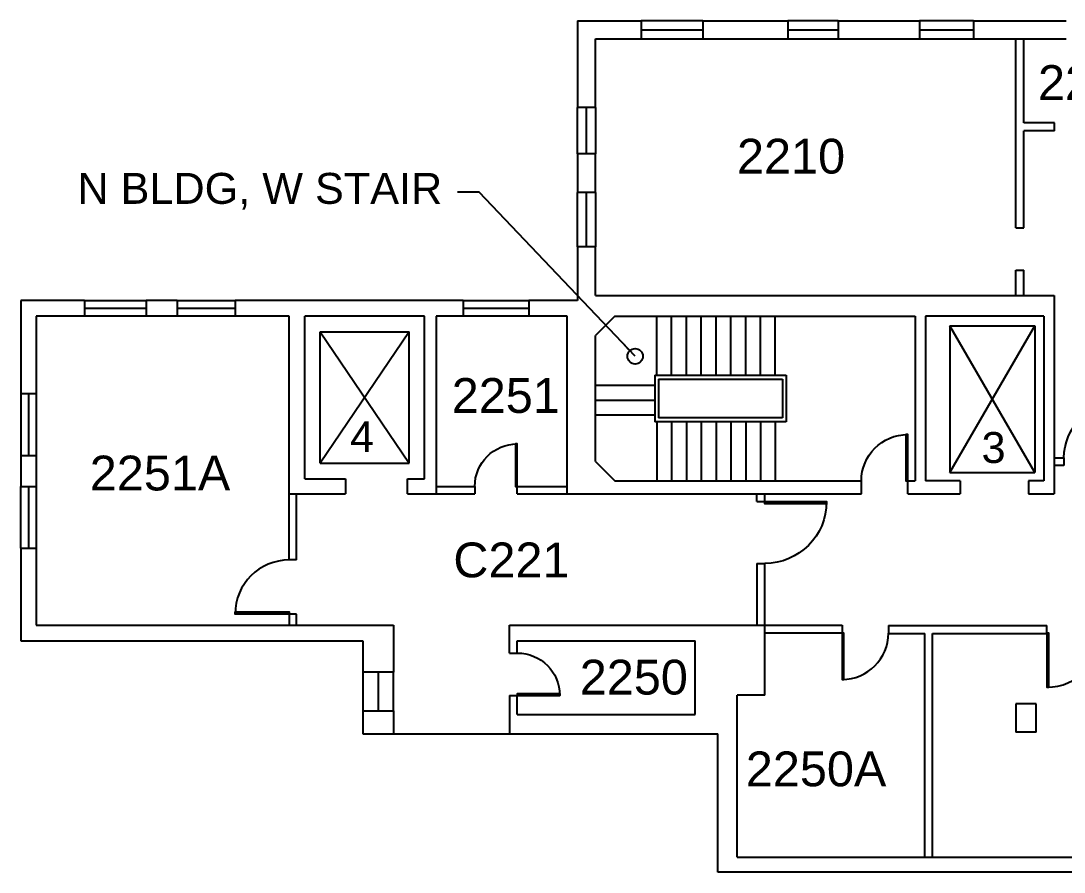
# Model space of a CAD drawing. Header units: inches. Extents: x -281 to 5521, y -151 to 3105.
# Drawn here: x 1074 to 1884, y 1609 to 2270 of the extents above; entities that cross this region are included whole.
import ezdxf

# ---------------------------------------------------------------- set-up
doc = ezdxf.new("R2010")
doc.units = ezdxf.units.IN
doc.header["$LTSCALE"] = 48
doc.header["$MEASUREMENT"] = 0
doc.layers.get('0').update_dxf_attribs({"linetype": 'CONTINUOUS'})
for name, color, linetype in [('A-ANNO-RNUM', 4, 'CONTINUOUS'), ('A-ANNO-TEXT-IDEN', 4, 'CONTINUOUS'), ('A-DOOR', 2, 'CONTINUOUS'), ('A-FLOR-EVTR', 2, 'CONTINUOUS'), ('A-FLOR-STRS', 2, 'CONTINUOUS'), ('A-GLAZ', 2, 'CONTINUOUS'), ('A-GLAZ-SILL', 1, 'CONTINUOUS'), ('A-WALL-FULL', 6, 'CONTINUOUS')]:
    doc.layers.add(name, color=color, linetype=linetype)
doc.styles.add('ARIAL', font='arial.ttf')
doc.styles.get("Standard").update_dxf_attribs({"font": 'SIMPLEX.SHX'})
doc.dimstyles.new('DIM1-4', dxfattribs={"dimscale": 48, "dimtxt": 0.09375, "dimasz": 0.125, "dimexe": 0.125, "dimexo": 0.09375, "dimgap": 0.046875, "dimtad": 1, "dimdec": 4, "dimzin": 7, "dimdsep": 46, "dimlunit": 4, "dimtxsty": 'Standard', "dimblk": 'TICK', "dimcen": 2.25, "dimdle": 1.5, "dimadec": 0, "dimazin": 0, "dimtfac": 1, "dimtdec": 4, "dimtix": 1, "dimtofl": 0, "dimtmove": 2, "dimatfit": 3, "dimldrblk": 'TICK', "dimfxl": 1, "dimtolj": 1, "dimtzin": 0, "dimarcsym": 0})

# ---------------------------------------------------------------- blocks, each defined once
blk = doc.blocks.new('*U164')
for p, q in [((0, 0), (0, 0)), ((48, 0), (48, 0))]:
    blk.add_line(p, q)
blk.add_lwpolyline([(0, 0), (0, -48), (1.75, -48), (1.75, 0)], close=True)
blk.add_arc((0, 0), 48, 270, 0)
blk = doc.blocks.new('TICK')
at = {"linetype": 'Continuous'}
blk.add_line((0.988, 0), (-0.988, 0), dxfattribs=at)
at = {"color": 11}
blk.add_line((-0.223, -0.223), (0.223, 0.223), dxfattribs=at)
blk = doc.blocks.new('*U160')
for p, q in [((0, 0), (0, 0)), ((-42, 0), (-42, 0))]:
    blk.add_line(p, q)
blk.add_lwpolyline([(0, 0), (0, -42), (-1.75, -42), (-1.75, 0)], close=True)
blk.add_arc((0, 0), 42, 180, 270)

msp = doc.modelspace()

# ---------------------------------------------------------------- linework, layer by layer
at = {"layer": 'A-FLOR-EVTR'}
for p, q in [((1795.43, 2032.98), (1861.43, 2032.98)), ((1795.43, 2032.98), (1795.43, 1918.98)), ((1861.43, 1918.98), (1795.43, 2032.98)), ((1795.43, 1918.98), (1861.43, 2032.98)), ((1861.43, 2032.98), (1861.43, 1918.98)), ((1306.78, 1926.26), (1306.78, 2028.26)), ((1306.78, 2028.26), (1375.78, 2028.26)), ((1306.78, 2028.26), (1375.78, 1926.26)), ((1375.78, 2028.26), (1306.78, 1926.26)), ((1375.78, 1926.26), (1375.78, 2028.26)), ((1306.78, 1926.26), (1375.78, 1926.26)), ((1795.43, 1918.98), (1861.43, 1918.98))]:
    msp.add_line(p, q, dxfattribs=at)
at = {"layer": 'A-FLOR-STRS'}
for p, q in [((1568, 1994.5), (1568, 2040.5)), ((1579.5, 1994.5), (1579.5, 2040.5)), ((1591, 1994.5), (1591, 2040.5)), ((1602.5, 1994.5), (1602.5, 2040.5)), ((1614, 1994.5), (1614, 2040.5)), ((1625.5, 1994.5), (1625.5, 2040.5)), ((1637, 1994.5), (1637, 2040.5)), ((1648.5, 1994.5), (1648.5, 2040.5)), ((1660, 1994.5), (1660, 2040.5)), ((1566.45, 1986.49), (1520.45, 1986.49)), ((1566.45, 1974.99), (1520.45, 1974.99)), ((1566.45, 1963.49), (1520.45, 1963.49)), ((1568, 1958.5), (1568, 1912.5)), ((1579.5, 1958.5), (1579.5, 1912.5)), ((1591, 1958.5), (1591, 1912.5)), ((1602.5, 1958.5), (1602.5, 1912.5)), ((1614, 1958.5), (1614, 1912.5)), ((1625.5, 1958.5), (1625.5, 1912.5)), ((1637, 1958.5), (1637, 1912.5)), ((1648.5, 1958.5), (1648.5, 1912.5)), ((1660, 1958.5), (1660, 1912.5))]:
    msp.add_line(p, q, dxfattribs=at)
at = {"layer": 'A-GLAZ'}
for p, q in [((1555.78, 2262.5), (1603.78, 2262.5)), ((1669.78, 2262.5), (1708.78, 2262.5)), ((1771.78, 2262.5), (1813.78, 2262.5)), ((1513.5, 2166.26), (1513.5, 2202.26)), ((1513.5, 2094.26), (1513.5, 2136.26)), ((1123.78, 2046.5), (1171.78, 2046.5)), ((1195.78, 2046.5), (1240.78, 2046.5)), ((1417.78, 2046.5), (1468.78, 2046.5)), ((1080.5, 1980.26), (1080.5, 1932.26)), ((1080.5, 1908.26), (1080.5, 1860.26)), ((1351.78, 1764.26), (1351.78, 1734.26))]:
    msp.add_line(p, q, dxfattribs=at)
at = {"layer": 'A-GLAZ-SILL'}
for p, q in [((1603.78, 2269.5), (1555.78, 2269.5)), ((1708.78, 2269.5), (1669.78, 2269.5)), ((1813.78, 2269.5), (1771.78, 2269.5)), ((1555.78, 2255.5), (1603.78, 2255.5)), ((1669.78, 2255.5), (1708.78, 2255.5)), ((1771.78, 2255.5), (1813.78, 2255.5)), ((1506.5, 2166.26), (1506.5, 2202.26)), ((1520.5, 2202.26), (1520.5, 2166.26)), ((1506.5, 2094.26), (1506.5, 2136.26)), ((1520.5, 2136.26), (1520.5, 2094.26)), ((1123.78, 2052.5), (1171.78, 2052.5)), ((1195.78, 2052.5), (1240.78, 2052.5)), ((1417.78, 2052.5), (1468.78, 2052.5)), ((1171.78, 2040.5), (1123.78, 2040.5)), ((1240.78, 2040.5), (1195.78, 2040.5)), ((1468.78, 2040.5), (1417.78, 2040.5)), ((1074.5, 1980.26), (1074.5, 1932.26)), ((1086.5, 1980.26), (1086.5, 1932.26)), ((1074.5, 1860.26), (1074.5, 1908.26)), ((1086.5, 1908.26), (1086.5, 1860.26)), ((1339.78, 1764.26), (1339.78, 1734.26)), ((1363.78, 1734.26), (1363.78, 1764.26))]:
    msp.add_line(p, q, dxfattribs=at)
at = {"layer": 'A-WALL-FULL'}
for p, q in [((1506.5, 2269.5), (1506.5, 2202.26)), ((1506.5, 2269.5), (1555.78, 2269.5)), ((1555.78, 2269.5), (1555.78, 2255.5)), ((1603.78, 2269.5), (1603.78, 2255.5)), ((1603.78, 2269.5), (1669.78, 2269.5)), ((1669.78, 2269.5), (1669.78, 2255.5)), ((1708.78, 2269.5), (1708.78, 2255.5)), ((1708.78, 2269.5), (1771.78, 2269.5)), ((1771.78, 2269.5), (1771.78, 2255.5)), ((1813.78, 2269.5), (1813.78, 2255.5)), ((1813.78, 2269.5), (1885.78, 2269.5)), ((1520.5, 2255.5), (1555.78, 2255.5)), ((1520.5, 2202.26), (1520.5, 2255.5)), ((1603.78, 2255.5), (1669.78, 2255.5)), ((1708.78, 2255.5), (1771.78, 2255.5)), ((1813.78, 2255.5), (1885.78, 2255.5)), ((1846.78, 2109), (1846.78, 2255.5)), ((1852.78, 2190.26), (1852.78, 2255.5)), ((1520.5, 2202.26), (1506.5, 2202.26)), ((1876.78, 2190.26), (1852.78, 2190.26)), ((1876.78, 2184.26), (1876.78, 2190.26)), ((1876.78, 2184.26), (1852.78, 2184.26)), ((1852.78, 2109), (1852.78, 2184.26)), ((1520.5, 2166.26), (1506.5, 2166.26)), ((1506.5, 2166.26), (1506.5, 2136.26)), ((1520.5, 2136.26), (1520.5, 2166.26)), ((1520.5, 2136.26), (1506.5, 2136.26)), ((1846.78, 2109), (1852.78, 2109)), ((1520.5, 2094.26), (1506.5, 2094.26)), ((1506.5, 2094.26), (1506.5, 2052.5)), ((1520.5, 2056.49), (1520.5, 2094.26)), ((1846.78, 2056.49), (1846.78, 2076)), ((1846.78, 2076), (1852.78, 2076)), ((1852.78, 2056.49), (1852.78, 2076)), ((1520.5, 2056.49), (1876.5, 2056.49)), ((1876.5, 2056.49), (1876.5, 1902.5)), ((1074.5, 2052.5), (1074.5, 1980.26)), ((1123.78, 2052.5), (1074.5, 2052.5)), ((1123.78, 2052.5), (1123.78, 2040.5)), ((1171.78, 2052.5), (1171.78, 2040.5)), ((1195.78, 2052.5), (1171.78, 2052.5)), ((1195.78, 2052.5), (1195.78, 2040.5)), ((1240.78, 2052.5), (1240.78, 2040.5)), ((1417.78, 2052.5), (1240.78, 2052.5)), ((1417.78, 2052.5), (1417.78, 2040.5)), ((1506.5, 2052.5), (1468.78, 2052.5)), ((1468.78, 2052.5), (1468.78, 2040.5)), ((1086.5, 2040.5), (1086.5, 1980.26)), ((1123.78, 2040.5), (1086.5, 2040.5)), ((1195.78, 2040.5), (1171.78, 2040.5)), ((1282.78, 2040.5), (1240.78, 2040.5)), ((1282.78, 1851.26), (1282.78, 2040.5)), ((1294.78, 1914.26), (1294.78, 2040.5)), ((1387.78, 2040.5), (1294.78, 2040.5)), ((1387.78, 1914.26), (1387.78, 2040.5)), ((1396.78, 2040.5), (1396.78, 1902.5)), ((1417.78, 2040.5), (1396.78, 2040.5)), ((1498.45, 2040.5), (1468.78, 2040.5)), ((1498.45, 1902.5), (1498.45, 2040.5)), ((1535.45, 2040.5), (1520.45, 2025.5)), ((1535.45, 2040.5), (1768.5, 2040.5)), ((1768.5, 2040.5), (1768.5, 1912.5)), ((1868.5, 2040.5), (1776.5, 2040.5)), ((1776.5, 2040.5), (1776.5, 1912.5)), ((1868.5, 2040.5), (1868.5, 1912.5)), ((1520.45, 1927.5), (1520.45, 2025.5)), ((1566.45, 1994.5), (1566.45, 1958.5)), ((1566.45, 1994.5), (1668.5, 1994.5)), ((1668.5, 1994.5), (1668.5, 1958.5)), ((1569.45, 1991.5), (1569.45, 1961.5)), ((1569.45, 1991.5), (1665.5, 1991.5)), ((1665.5, 1991.5), (1665.5, 1961.5)), ((1074.5, 1980.26), (1086.5, 1980.26)), ((1665.5, 1961.5), (1569.45, 1961.5)), ((1668.5, 1958.5), (1566.45, 1958.5)), ((1074.5, 1932.26), (1086.5, 1932.26)), ((1074.5, 1932.26), (1074.5, 1908.26)), ((1086.5, 1932.26), (1086.5, 1908.26)), ((1520.45, 1927.5), (1535.45, 1912.5)), ((1876.5, 1930.5), (1884, 1930.5)), ((1884, 1930.5), (1884, 1924.5)), ((1884, 1924.5), (1876.5, 1924.5)), ((1294.78, 1914.26), (1326.53, 1914.26)), ((1326.53, 1914.26), (1326.53, 1902.5)), ((1374.53, 1902.5), (1374.53, 1914.26)), ((1374.53, 1914.26), (1387.78, 1914.26)), ((1535.45, 1912.5), (1726.78, 1912.5)), ((1726.78, 1902.5), (1726.78, 1912.5)), ((1762.78, 1902.5), (1762.78, 1912.5)), ((1762.78, 1912.5), (1768.5, 1912.5)), ((1803.5, 1912.5), (1776.5, 1912.5)), ((1803.5, 1912.5), (1803.5, 1902.5)), ((1856.5, 1912.5), (1856.5, 1902.5)), ((1868.5, 1912.5), (1856.5, 1912.5)), ((1074.5, 1908.26), (1086.5, 1908.26)), ((1396.78, 1908.26), (1426.78, 1908.26)), ((1426.78, 1908.26), (1426.78, 1902.5)), ((1459.78, 1902.5), (1459.78, 1908.26)), ((1459.78, 1908.26), (1498.45, 1908.26)), ((1282.78, 1902.5), (1326.53, 1902.5)), ((1288.28, 1851.26), (1288.28, 1902.5)), ((1374.53, 1902.5), (1426.78, 1902.5)), ((1459.78, 1902.5), (1726.78, 1902.5)), ((1645.78, 1896.5), (1645.78, 1902.5)), ((1645.78, 1896.5), (1651.78, 1896.5)), ((1651.78, 1896.5), (1651.78, 1902.5)), ((1762.78, 1902.5), (1803.5, 1902.5)), ((1856.5, 1902.5), (1876.5, 1902.5)), ((1074.5, 1860.26), (1086.5, 1860.26)), ((1074.5, 1860.26), (1074.5, 1788.5)), ((1086.5, 1860.26), (1086.5, 1800.5)), ((1288.28, 1851.26), (1282.78, 1851.26)), ((1645.78, 1848.5), (1645.78, 1800.5)), ((1645.78, 1848.5), (1651.78, 1848.5)), ((1651.78, 1746.26), (1651.78, 1848.5)), ((1288.28, 1809.26), (1282.78, 1809.26)), ((1282.78, 1809.26), (1282.78, 1800.5)), ((1288.28, 1800.5), (1288.28, 1809.26)), ((1086.5, 1800.5), (1363.78, 1800.5)), ((1363.78, 1800.5), (1363.78, 1764.26)), ((1453.78, 1800.5), (1711.78, 1800.5)), ((1453.78, 1779), (1453.78, 1800.5)), ((1711.78, 1800.5), (1711.78, 1794.5)), ((1747.78, 1800.26), (1870.78, 1800.26)), ((1747.78, 1800.26), (1747.78, 1794.26)), ((1870.78, 1794.26), (1870.78, 1800.26)), ((1711.78, 1794.5), (1651.78, 1794.5)), ((1747.78, 1794.26), (1776, 1794.26)), ((1776, 1620.5), (1776, 1794.26)), ((1782, 1620.5), (1782, 1794.26)), ((1782, 1794.26), (1870.78, 1794.26)), ((1074.5, 1788.5), (1339.78, 1788.5)), ((1339.78, 1788.5), (1339.78, 1764.26)), ((1459.78, 1788.5), (1597.78, 1788.5)), ((1459.78, 1779), (1459.78, 1788.5)), ((1597.78, 1731.26), (1597.78, 1788.5)), ((1453.78, 1779), (1459.78, 1779)), ((1363.78, 1764.26), (1339.78, 1764.26)), ((1453.78, 1746), (1459.78, 1746)), ((1453.78, 1746), (1453.78, 1716.26)), ((1459.78, 1731.26), (1459.78, 1746)), ((1630.5, 1620.5), (1630.5, 1746.26)), ((1651.78, 1746.26), (1630.5, 1746.26)), ((1339.78, 1734.26), (1363.78, 1734.26)), ((1339.78, 1734.26), (1339.78, 1716.26)), ((1363.78, 1734.26), (1363.78, 1716.26)), ((1862.5, 1739.5), (1846.78, 1739.5)), ((1846.78, 1739.5), (1846.78, 1717.5)), ((1862.5, 1717.5), (1862.5, 1739.5)), ((1459.78, 1731.26), (1597.78, 1731.26)), ((1862.5, 1717.5), (1846.78, 1717.5)), ((1339.78, 1716.26), (1615.5, 1716.26)), ((1615.5, 1609), (1615.5, 1716.26)), ((1630.5, 1620.5), (2093.5, 1620.5)), ((2151.5, 1609), (1615.5, 1609))]:
    msp.add_line(p, q, dxfattribs=at)

# ---------------------------------------------------------------- block references
at = {"layer": 'A-DOOR', "xscale": -1}
for name, p, rotation in [('*U160', (1926, 1930.5), 179.9999999999999), ('*U164', (1651.78, 1896.5), 90)]:
    msp.add_blockref(name, p, dxfattribs=dict(at, rotation=rotation))
at = {"layer": 'A-DOOR'}
for p, xscale, yscale, zscale, rotation in [((1762.78, 1912.5), -0.8571428571428571, 0.8571428571428571, 0.8571428571428571, 179.9999999999999), ((1459.78, 1908.26), -0.7857142857142857, 0.7857142857142857, 0.7857142857142857, 179.9999999999999), ((1459.78, 1746), -0.7857142857142857, 0.7857142857142857, 0.7857142857142857, 90)]:
    msp.add_blockref('*U160', p, dxfattribs=dict(at, xscale=xscale, yscale=yscale, zscale=zscale, rotation=rotation))
at = {"layer": 'A-DOOR', "rotation": 270}
msp.add_blockref('*U160', (1282.78, 1809.26), dxfattribs=at)
at = {"layer": 'A-DOOR'}
for p, xscale, yscale, zscale in [((1711.78, 1794.5), 0.7500173648707408, 0.7500173648707408, 0.7500173648707408), ((1870.78, 1794.54), 0.8750351435811152, 0.8750351435811152, 0.8750351435811152)]:
    msp.add_blockref('*U164', p, dxfattribs=dict(at, xscale=xscale, yscale=yscale, zscale=zscale))

# ---------------------------------------------------------------- texts
at = {"layer": 'A-ANNO-RNUM', "style": 'ARIAL'}
for s, p in [('2211', (1863.84, 2208.13)), ('2210', (1630.26, 2151.01)), ('2251', (1408.87, 1965.34)), ('2251A', (1127.98, 1905.15)), ('C221', (1410.12, 1837.74)), ('2250', (1508.24, 1746.8)), ('2250A', (1637.11, 1675.6))]:
    msp.add_text(s, height=27, dxfattribs=at).set_placement(p)
at = {"layer": 'A-ANNO-TEXT-IDEN', "style": 'ARIAL'}
for s, p in [('N BLDG, W STAIR', (1118.38, 2127.53)), ('4', (1329.98, 1934.87)), ('3', (1820.05, 1926.47))]:
    msp.add_text(s, height=24, dxfattribs=at).set_placement(p)

# ---------------------------------------------------------------- leaders
at = {"layer": 'A-ANNO-TEXT-IDEN'}
msp.add_leader([(1551.22, 2009.23), (1430.28, 2136.67), (1413.26, 2136.67)], dimstyle='DIM1-4', override={"dimscale": 96, "dimgap": 0, "dimtad": 0, "dimldrblk": 'DotBlank'}, dxfattribs=at)

doc.saveas('drawing.dxf')
